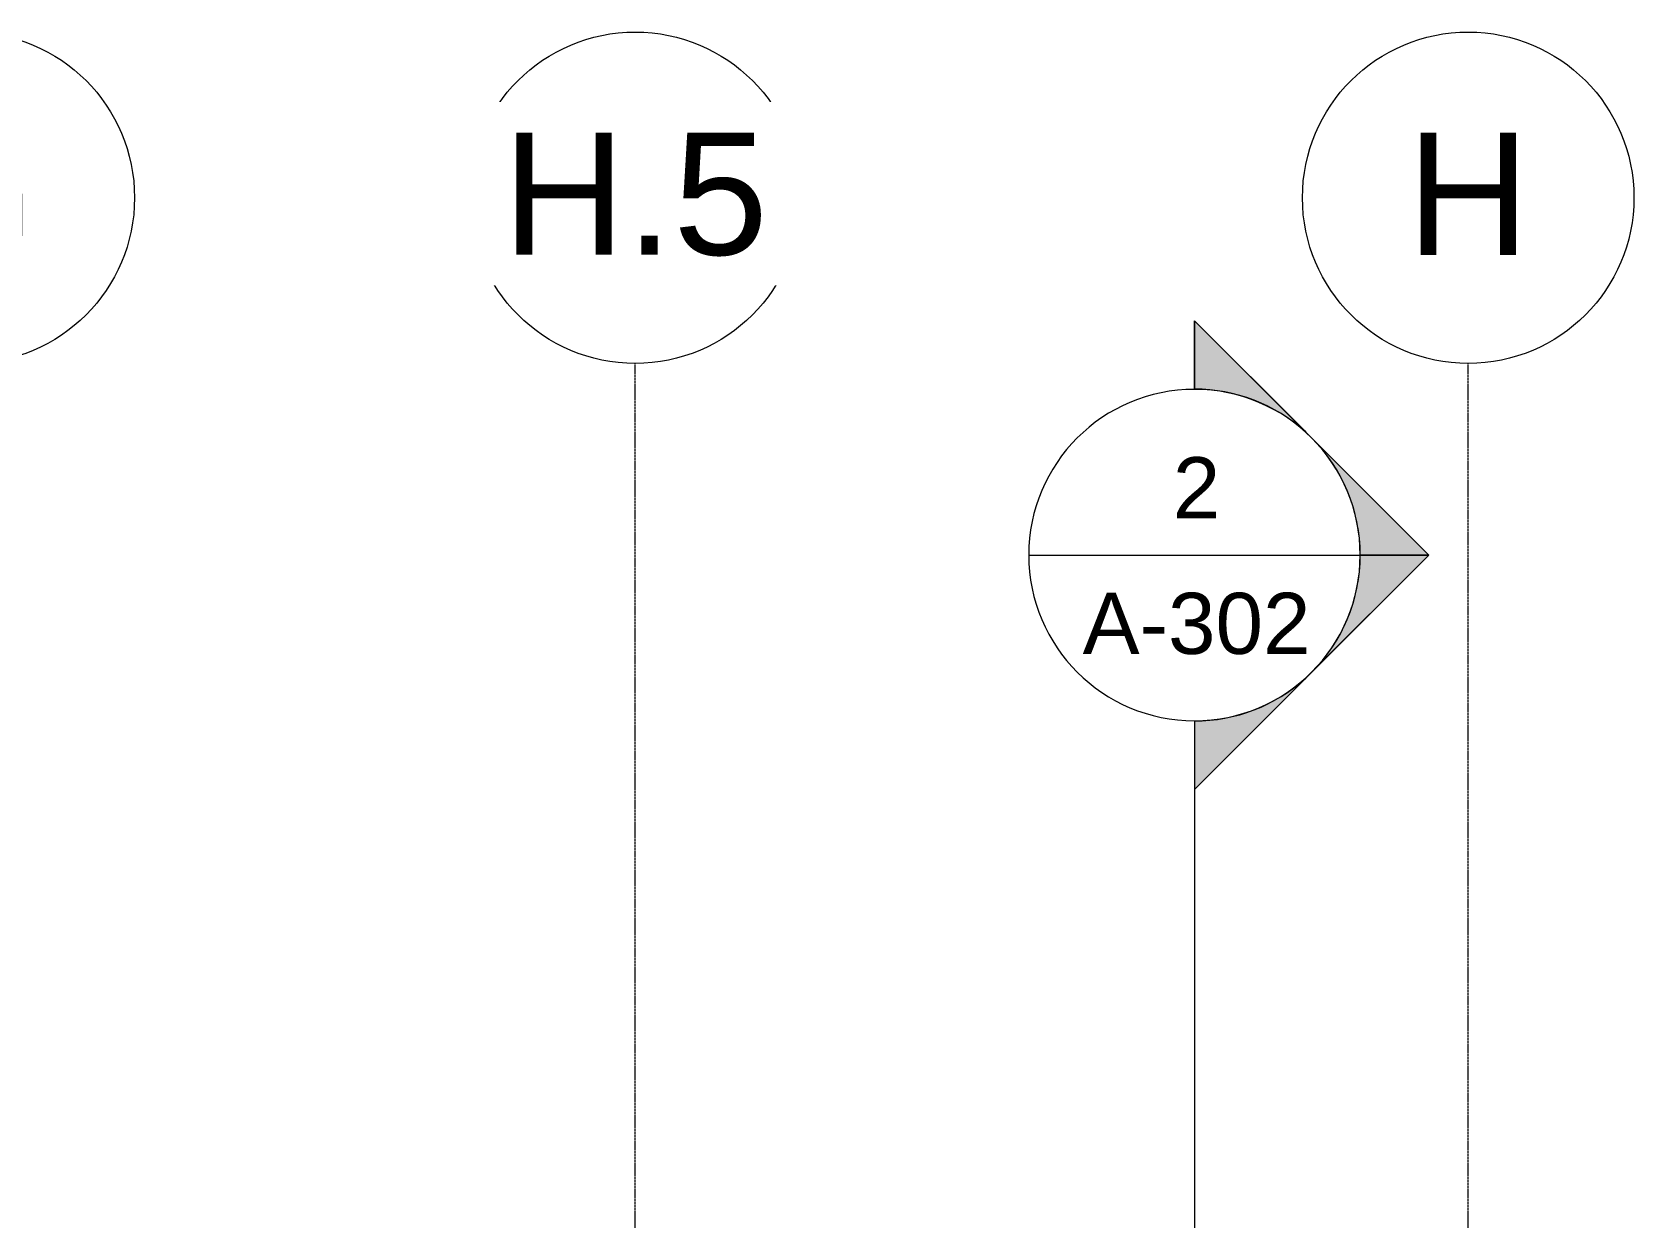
# Model space of a CAD drawing. Header units: inches. Extents: x -27425 to 3657, y -265 to 853.
# Drawn here: x -587.9 to -124, y 401.1 to 744.7 of the extents above; entities that cross this region are included whole.
import ezdxf

# ---------------------------------------------------------------- set-up
doc = ezdxf.new("R2010")
doc.units = ezdxf.units.IN
doc.header["$MEASUREMENT"] = 0
doc.linetypes.add('Grid Line 1_2_', pattern=[0.875, 0.5, -0.125, 0.125, -0.125])
for name, color, linetype, lineweight in [('G-ANNO-SYMB', 111, 'Continuous', 9), ('S-GRID', 1, 'Continuous', 9), ('S-GRID-IDEN', 1, 'Continuous', 9)]:
    doc.layers.add(name, color=color, linetype=linetype, lineweight=lineweight)
doc.styles.add('Arial_1', font='arial.ttf', dxfattribs={"height": 35.407186})
doc.styles.add('Arial_2', font='arial.ttf', dxfattribs={"height": 17.703593})

# ---------------------------------------------------------------- blocks, each defined once
blk = doc.blocks.new('Grid - Grid Head - Circle-14747-Section 5')
at = {"layer": 'S-GRID-IDEN'}
blk.add_circle((21143.8, 696.66), 48, dxfattribs=at)
blk = doc.blocks.new('Section - Section Head - Filled-1526-Section 5')
at = {"layer": 'G-ANNO-SYMB'}
h = blk.add_hatch(color=256, dxfattribs=at)
edge = h.paths.add_edge_path(flags=0)
edge.add_arc((22069.39, 593.16), 48.06, 47.9216, 90)
edge.add_line((22069.39, 641.22), (22069.39, 661.04))
edge.add_line((22069.39, 661.04), (22101.6, 628.83))
h = blk.add_hatch(color=256, dxfattribs=at)
edge = h.paths.add_edge_path(flags=0)
edge.add_line((22103.33, 627.1), (22137.27, 593.16))
edge.add_line((22137.27, 593.16), (22117.39, 593.16))
edge.add_arc((22069.39, 593.16), 48, 360, 405)
h = blk.add_hatch(color=256, dxfattribs=at)
edge = h.paths.add_edge_path(flags=0)
edge.add_arc((22069.39, 593.16), 48, 315, 360)
edge.add_line((22117.39, 593.16), (22137.27, 593.16))
edge.add_line((22137.27, 593.16), (22103.33, 559.22))
h = blk.add_hatch(color=256, dxfattribs=at)
edge = h.paths.add_edge_path(flags=0)
edge.add_line((22101.6, 557.48), (22069.39, 525.27))
edge.add_line((22069.39, 525.27), (22069.39, 545.09))
edge.add_arc((22069.39, 593.16), 48.06, 270, 312.0784)
for p, q in [((22137.27, 593.16), (22069.39, 661.04)), ((22069.39, 641.16), (22069.39, 661.04)), ((22101.6, 628.83), (22069.39, 661.04)), ((22069.39, 661.04), (22069.39, 641.22)), ((22137.27, 593.16), (22103.33, 627.1)), ((22137.27, 593.16), (22069.39, 525.27)), ((22103.33, 559.22), (22137.27, 593.16)), ((22117.39, 593.16), (22137.27, 593.16)), ((22137.27, 593.16), (22117.39, 593.16)), ((22069.39, 525.27), (22101.6, 557.48)), ((22069.39, 545.16), (22069.39, 525.27)), ((22069.39, 545.09), (22069.39, 525.27))]:
    blk.add_line(p, q, dxfattribs=at)
for radius, start, end in [(48, 90, 270), (48.06, 47.9216, 90), (48, 270, 90), (48, 360, 45), (48, 315, 360), (48.06, 270, 312.0784)]:
    blk.add_arc((22069.39, 593.16), radius, start, end, dxfattribs=at)

msp = doc.modelspace()

# ---------------------------------------------------------------- linework, layer by layer
at = {"layer": 'G-ANNO-SYMB'}
for p, q in [((-299.27, 593.16), (-203.27, 593.16)), ((-251.27, 545.16), (-251.27, -54.82))]:
    msp.add_line(p, q, dxfattribs=at)
at = {"layer": 'S-GRID', "linetype": 'Grid Line 1_2_'}
for p, q in [((-413.24, -132), (-413.24, 648.66)), ((-171.99, -132), (-171.99, 648.66))]:
    msp.add_line(p, q, dxfattribs=at)

# ---------------------------------------------------------------- block references
at = {"layer": 'G-ANNO-SYMB'}
msp.add_blockref('Section - Section Head - Filled-1526-Section 5', (-22320.66, 0), dxfattribs=at)
at = {"layer": 'S-GRID-IDEN'}
for p in [(-21750.04, 0), (-21557.04, 0), (-21315.79, 0)]:
    msp.add_blockref('Grid - Grid Head - Circle-14747-Section 5', p, dxfattribs=at)

# ---------------------------------------------------------------- texts
at = {"layer": 'G-ANNO-SYMB', "attachment_point": 2, "line_spacing_factor": 0.938532, "style": 'Arial_2'}
for s, insert, char_height, width in [('2', (-250.66, 621.5), 17.7, 16.416), ('A-302', (-250.66, 582.22), 17.704, 78.624)]:
    msp.add_mtext(s, dxfattribs=dict(at, insert=insert, char_height=char_height, width=width))

# ---------------------------------------------------------------- next in the draw order: texts
at = {"layer": 'S-GRID-IDEN', "attachment_point": 2, "line_spacing_factor": 0.938532, "style": 'Arial_1', "bg_fill": 3, "box_fill_scale": 1.25, "bg_fill_color": 0, "bg_fill_transparency": 0}
for s, insert, char_height, width in [('G', (-606.24, 715.53), 35.41, 45.792), ('H.5', (-413.24, 715.53), 35.407, 91.584), ('H', (-171.99, 715.53), 35.41, 42.336)]:
    msp.add_mtext(s, dxfattribs=dict(at, insert=insert, char_height=char_height, width=width))

doc.saveas('drawing.dxf')
